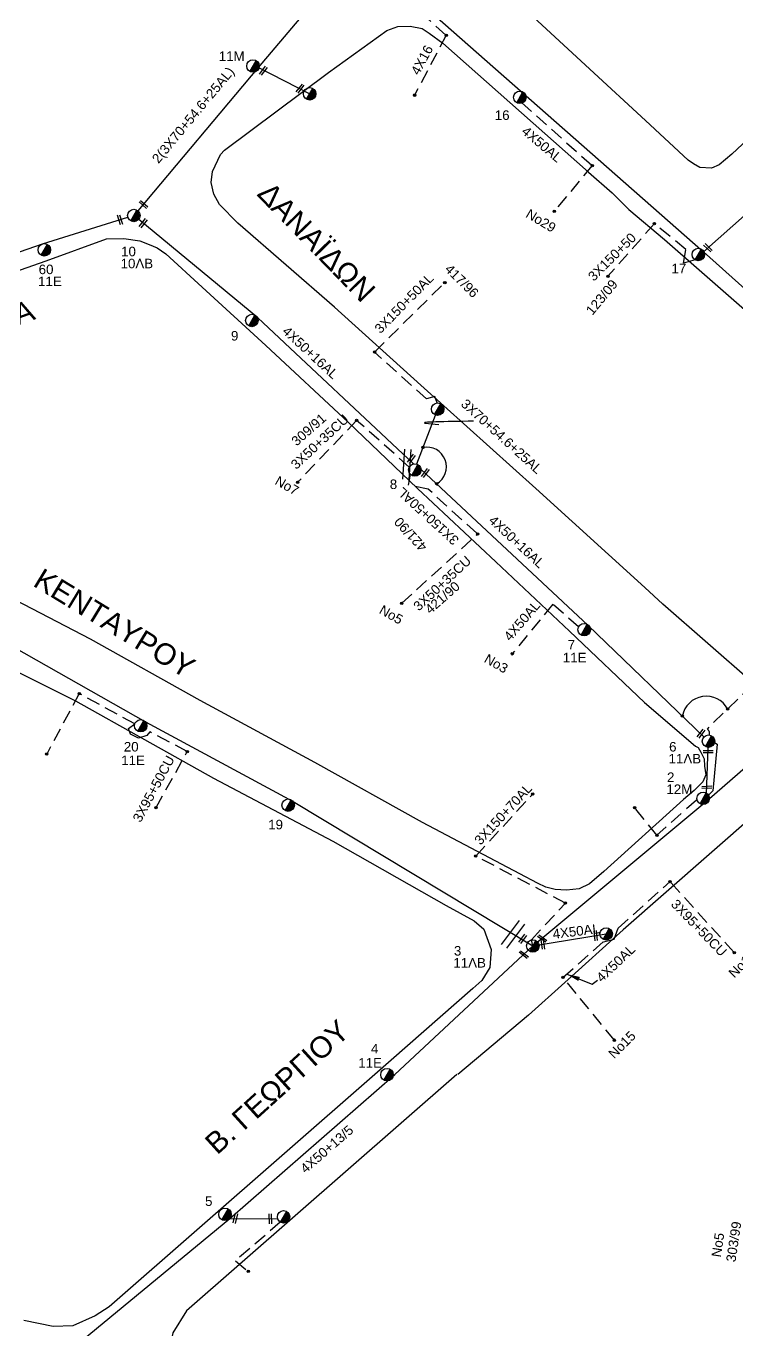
# Model space of a CAD drawing. Header units: millimetres. Extents: x 31 to 3826, y 22 to 1041.
# Drawn here: x 1780.5 to 1914.8, y 215.9 to 462.3 of the extents above; entities that cross this region are included whole.
import ezdxf

# ---------------------------------------------------------------- set-up
doc = ezdxf.new("R2010")
doc.units = ezdxf.units.MM
doc.linetypes.add('DASHED', pattern=[19.05, 12.7, -6.35])
for name, color, linetype in [('Άγνωστα', 7, 'Continuous'), ('Γέφυρες Εναέριου Δικτύου', 7, 'Continuous'), ('Γυμνά εναέρια ΧΤ (3Φ)   3x50+35CU', 7, 'Continuous'), ('Γυμνά εναέρια ΧΤ (3Φ)   4x50AL', 7, 'Continuous'), ('Γυμνά εναέρια ΧΤ και ΦΟΠ (3Φ)   4x50+16AL', 7, 'Continuous'), ('Εναέρια παροχή ΧΤ 4x16', 7, 'SYN_LINE'), ('Επιγραφές - Σχήματα', 7, 'Continuous'), ('Καλώδια ΧΤ   3x150+50AL', 7, 'DASHED'), ('Καλώδια ΧΤ   3x150+70AL', 7, 'DASHED'), ('Καλώδια ΧΤ   3x150AL+50XLPE', 7, 'DASHED'), ('Καλώδια ΧΤ   3x95+50CU', 7, 'DASHED'), ('Καλώδια ΧΤ   4x50AL', 7, 'DASHED'), ('Μηχανική τομή', 7, 'Continuous'), ('Στύλος ΦΜ', 7, 'Continuous'), ('Στύλος ΦΜ @ 1', 7, 'Continuous'), ('Συνδέσεις', 7, 'Continuous'), ('Συνεστραμμένα ΧΤ   3x70+54.6+25 AL', 7, 'SYN_LINE'), ('Τομή', 7, 'Continuous'), ('Υπόβαθρο ΔΕΗ', 7, 'Continuous')]:
    doc.layers.add(name, color=color, linetype=linetype)
doc.styles.get("Standard").update_dxf_attribs({"font": 'arial.ttf'})
doc.linetypes.add('SYN_LINE', pattern='A,0.5,-0.0001,["/\\/\\/\\/",Standard,S=0.1,R=0,X=0,Y=-0.05],-0.25', length=0.7501)
doc.dimstyles.new('ISO-25', dxfattribs={"dimtxt": 2.5, "dimasz": 2.5, "dimexe": 1.25, "dimexo": 0.625, "dimtad": 1, "dimtxsty": 'Standard', "dimcen": 2.5, "dimadec": 0, "dimazin": 0, "dimtfac": 1, "dimtmove": 0, "dimatfit": 3, "dimfxl": 1, "dimarcsym": 0})

# ---------------------------------------------------------------- blocks, each defined once
blk = doc.blocks.new('ΥΠΑΡΧΩΝ ΤΣΙΜΕΝΤΕΝΙΟΣ ΣΤΥΛΟΣ')
at = {"layer": 'Στύλος ΦΜ'}
blk.add_hatch(color=7, dxfattribs=at).paths.add_polyline_path([(-1.29, -2.28, 0.574793), (2.62, 0, 0.268822), (1.3, 2.27)])
at = {"layer": 'Στύλος ΦΜ', "color": 7}
blk.add_line((-1.29, -2.28), (1.3, 2.27), dxfattribs=at)
blk.add_circle((0, 0), 2.62, dxfattribs=at)
at = {"layer": 'Στύλος ΦΜ', "flags": 4}
for tag, p in [('ΑΡΙΘΜΟΣ', (-4.68, 8.05)), ('ΤΥΠΟΣ', (-4.91, 3.03))]:
    blk.add_attdef(tag, p, '', height=4, dxfattribs=at)
blk = doc.blocks.new('ΜΗΧΑΝΙΚΗ ΤΟΜΗ')
at = {"layer": 'Μηχανική τομή', "ltscale": 40}
for p, q in [((-1.89, 0.78), (1.89, 0.78)), ((1.89, 0), (-1.89, 0))]:
    blk.add_line(p, q, dxfattribs=at)
blk = doc.blocks.new('_ΣΥΝΔΕΣΗ')
at = {"layer": 'Συνδέσεις', "linetype": 'SYN_LINE', "ltscale": 40}
blk.add_hatch(color=256, dxfattribs=at).paths.add_polyline_path([(0.5, -0.01, 1), (-0.5, -0.01, 1)])
at = {"layer": 'Συνδέσεις'}
blk.add_circle((0, -0.01), 0.5, dxfattribs=at)
blk = doc.blocks.new('ΤΟΜΗ')
at = {"layer": 'Τομή', "ltscale": 40}
for p, q in [((-5.68, 0), (5.68, 0)), ((5.68, -2.33), (-5.68, -2.33))]:
    blk.add_line(p, q, dxfattribs=at)

msp = doc.modelspace()

# ---------------------------------------------------------------- linework, layer by layer
at = {"layer": 'Άγνωστα', "color": 6}
for points in [[(1844.58, 475.92), (1908.51, 419.63), (1965, 369.02)], [(1908.51, 419.63), (1916.84, 426.96)]]:
    msp.add_lwpolyline(points, dxfattribs=at)
at = {"layer": 'Άγνωστα', "color": 173, "linetype": 'SYN_LINE', "ltscale": 10}
msp.add_lwpolyline([(1824.43, 454.45), (1834.09, 449.48)], dxfattribs=at)
at = {"layer": 'Άγνωστα', "color": 27}
msp.add_lwpolyline([(1713.96, 378.93), (1747.58, 361.47), (1773.92, 347.29), (1803.09, 330.79), (1830.95, 315.74), (1876.27, 288.44)], dxfattribs=at)
at = {"layer": 'Άγνωστα', "color": 2}
for points in [[(1781.22, 205.74), (1818.98, 236.92), (1850.19, 264.12), (1876.27, 288.44), (1909.16, 315.83), (1940.54, 343.22), (1964.69, 365.9)], [(1909.07, 317.17), (1909.41, 325.97)], [(1818.98, 236.92), (1828.03, 236.88)]]:
    msp.add_lwpolyline(points, dxfattribs=at)
at = {"layer": 'Άγνωστα', "color": 2, "linetype": 'SYN_LINE', "ltscale": 10}
msp.add_lwpolyline([(1910.59, 326.87), (1911.09, 326.57), (1911.09, 326.57), (1911.09, 326.57), (1910.25, 317.75), (1909.27, 316.77)], dxfattribs=at)
at = {"layer": 'Άγνωστα', "color": 2, "linetype": 'DASHED', "ltscale": 0.2}
for points in [[(1907.16, 316.01), (1899.7, 309.35), (1895.5, 314.55)], [(1828.54, 236.23), (1820.07, 228.92), (1822.48, 226.95)]]:
    msp.add_lwpolyline(points, dxfattribs=at)
at = {"layer": 'Γέφυρες Εναέριου Δικτύου'}
for centre, radius, start, end in [((1856.19, 378.98), 3.74, 300.8299, 100.4891), ((1909.03, 331.06), 4.58, 28.1577, 169.4567)]:
    msp.add_arc(centre, radius, start, end, dxfattribs=at)
at = {"layer": 'Γυμνά εναέρια ΧΤ (3Φ)   3x50+35CU', "color": 173, "linetype": 'DASHED', "ltscale": 0.2}
for points in [[(1852.91, 378.95), (1852.91, 378.95), (1842.96, 387.77), (1831.82, 376.07)], [(1851.49, 353.2), (1865.83, 366.28), (1865.83, 366.28)]]:
    msp.add_lwpolyline(points, dxfattribs=at)
at = {"layer": 'Γυμνά εναέρια ΧΤ (3Φ)   4x50AL', "color": 6, "linetype": 'DASHED', "ltscale": 0.2}
msp.add_lwpolyline([(1874.11, 447.85), (1887.48, 435.92), (1880.3, 427.3)], dxfattribs=at)
at = {"layer": 'Γυμνά εναέρια ΧΤ (3Φ)   4x50AL', "color": 2, "linetype": 'DASHED', "ltscale": 0.2}
msp.add_lwpolyline([(1881.95, 282.49), (1881.95, 282.49), (1889.59, 289.22), (1891.61, 289.73), (1892.38, 291.78), (1902.2, 300.61), (1902.2, 300.61)], dxfattribs=at)
at = {"layer": 'Γυμνά εναέρια ΧΤ (3Φ)   4x50AL', "color": 2, "ltscale": 20}
msp.add_lwpolyline([(1876.27, 288.44), (1890.11, 290.71)], dxfattribs=at)
at = {"layer": 'Γυμνά εναέρια ΧΤ και ΦΟΠ (3Φ)   4x50+16AL', "color": 5}
msp.add_lwpolyline([(1853.71, 379.56), (1824.29, 407.17), (1801.78, 425.74)], dxfattribs=at)
at = {"layer": 'Γυμνά εναέρια ΧΤ και ΦΟΠ (3Φ)   4x50+16AL', "color": 30}
msp.add_lwpolyline([(1908.6, 327.97), (1886.73, 349.01), (1855.12, 378.56)], dxfattribs=at)
at = {"layer": 'Εναέρια παροχή ΧΤ 4x16', "color": 6, "linetype": 'DASHED', "ltscale": 0.2}
msp.add_lwpolyline([(1843.78, 475.02), (1859.89, 460.55), (1853.92, 449.23)], dxfattribs=at)
at = {"layer": 'Επιγραφές - Σχήματα', "color": 0, "lineweight": -3, "ltscale": 0.1}
msp.add_spline([(1865.02, 387.61), (1856.09, 387.21), (1858.5, 386.98)], degree=3, dxfattribs=at)
at = {"layer": 'Καλώδια ΧΤ   3x150+50AL', "color": 6, "linetype": 'DASHED', "ltscale": 0.2}
msp.add_lwpolyline([(1906.95, 418.08), (1904.75, 417.49), (1905.16, 420.06), (1899.23, 424.96), (1890.44, 415.01)], dxfattribs=at)
at = {"layer": 'Καλώδια ΧΤ   3x150+50AL', "color": 30, "ltscale": 0.2}
msp.add_lwpolyline([(1858.15, 391.05), (1857.76, 392.26), (1856.15, 391.81), (1846.37, 400.68), (1859.63, 413.82)], dxfattribs=at)
at = {"layer": 'Καλώδια ΧΤ   3x150+50AL', "color": 5, "ltscale": 0.2}
msp.add_lwpolyline([(1865.67, 366.43), (1856.49, 374.76), (1852.79, 375.51), (1853.13, 377.56)], dxfattribs=at)
at = {"layer": 'Καλώδια ΧΤ   3x150+70AL', "color": 2, "ltscale": 0.2}
msp.add_lwpolyline([(1876.27, 288.44), (1876.01, 289.61), (1882.42, 296.53), (1865.46, 305.43), (1876.25, 317.15)], dxfattribs=at)
at = {"layer": 'Καλώδια ΧΤ   3x150AL+50XLPE', "color": 30, "ltscale": 0.2}
msp.add_lwpolyline([(1963.5, 367), (1957.66, 368.45), (1956.87, 365), (1955.5, 362.8), (1951.34, 358.36), (1946.35, 352.45), (1940.8, 346.07), (1938.45, 345.93), (1937.32, 344.97), (1936.72, 343.8), (1936.96, 342.88), (1931.6, 337.02, -0.454118), (1917.71, 337.73), (1909.17, 329.43), (1909.17, 329.43), (1909.17, 329.43), (1909.17, 329.43, -0.367366), (1909.61, 328.32)], format="xyb", dxfattribs=at)
at = {"layer": 'Καλώδια ΧΤ   3x95+50CU', "color": 27, "ltscale": 0.2}
msp.add_lwpolyline([(1805.06, 314.59), (1810.96, 325.17), (1803.9, 328.91), (1803.3, 328.2), (1801.73, 327.71), (1800.21, 328.47), (1799.85, 329.54), (1801.04, 330.39), (1790.55, 336.14), (1784.4, 324.71)], dxfattribs=at)
at = {"layer": 'Καλώδια ΧΤ   3x95+50CU', "color": 2, "linetype": 'DASHED', "ltscale": 0.2}
for points in [[(1902.35, 300.44), (1914.32, 287.17)], [(1891.67, 270.63), (1882.1, 282.31)]]:
    msp.add_lwpolyline(points, dxfattribs=at)
at = {"layer": 'Καλώδια ΧΤ   4x50AL', "color": 30, "ltscale": 0.2}
msp.add_lwpolyline([(1884.91, 348.72), (1880.04, 353), (1872.38, 343.65)], dxfattribs=at)
at = {"layer": 'Συνεστραμμένα ΧΤ   3x70+54.6+25 AL', "color": 173, "linetype": 'SYN_LINE', "ltscale": 20}
for p, q in [((1824.43, 454.45), (1842.31, 475.66)), ((1801.67, 427.35), (1824.43, 454.45))]:
    msp.add_line(p, q, dxfattribs=at)
at = {"layer": 'Συνεστραμμένα ΧΤ   3x70+54.6+25 AL', "color": 173, "ltscale": 20}
for p, q in [((1783.59, 421.12), (1799.74, 426.14)), ((1756.07, 411.57), (1783.59, 421.12))]:
    msp.add_line(p, q, dxfattribs=at)
at = {"layer": 'Συνεστραμμένα ΧΤ   3x70+54.6+25 AL', "color": 30, "ltscale": 10}
msp.add_line((1854.32, 379.52), (1857.85, 388.78), dxfattribs=at)
at = {"layer": 'Υπόβαθρο ΔΕΗ'}
for points in [[(1953.04, 475.27), (1926.75, 450.2), (1913.88, 438.06), (1911.47, 436.07), (1910.02, 435.45), (1907.8, 435.57), (1906.6, 436.24), (1905.61, 436.94), (1897.54, 444.42), (1887.06, 454.17), (1874.71, 465.54)], [(1917.84, 338.17), (1900.83, 353.05), (1897.4, 356.2), (1876.84, 374.87), (1855.07, 394.45), (1838.76, 409.14), (1820.49, 425.06), (1817.03, 428.58), (1815.95, 430.49), (1815.45, 432.69), (1815.73, 434.81), (1817.27, 438.01), (1817.99, 438.82), (1837.63, 453.53), (1848.7, 461.43), (1850.74, 462.2), (1853.07, 462.26), (1855.34, 461.81), (1856.69, 460.96), (1859.24, 459.03), (1886.76, 434.68), (1891.24, 430.76), (1894.42, 427.59), (1901.13, 421.97), (1918.29, 406.98)], [(1757.82, 408.65), (1784.3, 417.9), (1795.69, 422.1), (1798.99, 422.15), (1802.02, 421.69), (1803.77, 421.01), (1805.27, 420.36), (1806.9, 419.27), (1813.77, 412.91), (1825.83, 401.91), (1841.37, 387.41), (1854.44, 374.89), (1869.29, 361.05), (1883.21, 347.91), (1897.36, 334.42), (1907.02, 326.2), (1907.49, 325.93), (1908.01, 325.06), (1908.61, 323.83), (1908.72, 322.42), (1908.93, 320.78), (1908.36, 319.48), (1906.77, 317.83), (1904.73, 316.11), (1889.7, 302.51)], [(1889.7, 302.51), (1886.94, 300.19), (1885.04, 299.26), (1882.65, 299), (1880.45, 299.08), (1878.72, 299.55), (1877.15, 300.27), (1873.79, 302.09), (1855.44, 311.79), (1835.04, 323.13), (1813.37, 334.81), (1792.68, 346.39), (1776.95, 354.61)], [(1777.5, 340.92), (1789.85, 334.75), (1815.9, 320.17), (1838.44, 308.21), (1859.87, 296.1), (1865.16, 293.16), (1867.03, 291.61), (1868.39, 287.78), (1868.15, 284.36), (1866.64, 281.93), (1864.89, 280.42), (1846.39, 264.12), (1796.21, 220.23), (1793.55, 218.56), (1789.36, 216.66), (1785.64, 216.51), (1780.1, 217.65)], [(1926.34, 320.39), (1893.35, 291.47), (1882.32, 281.54), (1875.44, 275.35), (1862.06, 264.12)], [(1861.91, 264.12), (1810.84, 219.45), (1808.21, 215.34), (1806.97, 208.93), (1807.55, 204.39), (1809.52, 200.86), (1813.47, 197.9), (1820.93, 194.03), (1862.26, 170.76), (1874.56, 164.25), (1881.24, 160.1), (1888.65, 153.86), (1893.65, 148.02), (1895.82, 146.7), (1898.99, 147.07), (1901.11, 149.14), (1902.12, 150.7), (1915.88, 195.24)]]:
    msp.add_lwpolyline(points, dxfattribs=at)

# ---------------------------------------------------------------- block references
at = {"layer": 'Μηχανική τομή'}
for p, xscale, yscale, zscale, rotation in [((1825.19, 453.97), 0.4999999999998542, 0.4999999999998542, 0.4999999999998542, 232.6491844869832), ((1832.13, 450.58), 0.4999999999998542, 0.4999999999998542, 0.4999999999998542, 232.6491844869832), ((1802.57, 428.43), 0.5000000000000627, 0.5000000000000627, 0.5000000000000627, 318.6313728854304), ((1798.07, 425.62), 0.4999999999998713, 0.4999999999998713, 0.4999999999998713, 288.0634707393928), ((1802.47, 425.17), 0.4999999999998541, 0.4999999999998541, 0.4999999999998541, 232.6491844869832), ((1909.21, 420.25), 0.4999999999999453, 0.4999999999999453, 0.4999999999999453, 316.0972990225386), ((1853.14, 380.63), 0.4999999999998542, 0.4999999999998542, 0.4999999999998542, 232.6491844869832), ((1855.79, 377.94), 0.4999999999998541, 0.4999999999998541, 0.4999999999998541, 232.6491844869832), ((1907.86, 328.68), 0.4999999999998541, 0.4999999999998541, 0.4999999999998541, 232.6491844869832), ((1909.38, 325.35), 0.4999999999998371, 0.4999999999998371, 0.4999999999998371, 179.8635034408989), ((1909.13, 318.62), 0.4999999999998401, 0.4999999999998401, 0.4999999999998401, 182.7461369476414), ((1888.33, 290.4), 0.4999999999998114, 0.4999999999998114, 0.4999999999998114, 96.22781957490893), ((1874.17, 289.91), 0.4999999999998542, 0.4999999999998542, 0.4999999999998542, 232.6491844869832), ((1878.15, 290.01), 0.499999999999898, 0.499999999999898, 0.499999999999898, 144.3604083840062), ((1878.34, 288.78), 0.4999999999998114, 0.4999999999998114, 0.4999999999998114, 96.22781957490893), ((1874.69, 286.97), 0.4999999999997162, 0.4999999999997162, 0.4999999999997162, 142.6491844870039), ((1820.23, 236.91), 0.50000000000007, 0.50000000000007, 0.50000000000007, 77.10462730482611), ((1826.86, 236.85), 0.5000000000000118, 0.5000000000000118, 0.5000000000000118, 91.30388390922192)]:
    msp.add_blockref('ΜΗΧΑΝΙΚΗ ΤΟΜΗ', p, dxfattribs=dict(at, xscale=xscale, yscale=yscale, zscale=zscale, rotation=rotation))
at = {"layer": 'Στύλος ΦΜ @ 1', "ltscale": 40}
ref = msp.add_blockref('ΥΠΑΡΧΩΝ ΤΣΙΜΕΝΤΕΝΙΟΣ ΣΤΥΛΟΣ', (1823.38, 454.73), dxfattribs=dict(at, xscale=0.4499999999998181, yscale=0.4499999999998181, zscale=0.4499999999998181))
ref.add_attrib('ΤΥΠΟΣ', '11M', (1816.91, 455.7), dxfattribs={"layer": 'Στύλος ΦΜ', "height": 1.8, "flags": 4})
at = {"layer": 'Στύλος ΦΜ @ 1', "ltscale": 40, "xscale": 0.4499999999998181, "yscale": 0.4499999999998181, "zscale": 0.4499999999998181}
for p in [(1834.09, 449.48), (1858.27, 389.88), (1890.11, 290.71), (1829.16, 237.23)]:
    msp.add_blockref('ΥΠΑΡΧΩΝ ΤΣΙΜΕΝΤΕΝΙΟΣ ΣΤΥΛΟΣ', p, dxfattribs=at)
at = {"layer": 'Στύλος ΦΜ @ 1', "ltscale": 40}
ref = msp.add_blockref('ΥΠΑΡΧΩΝ ΤΣΙΜΕΝΤΕΝΙΟΣ ΣΤΥΛΟΣ', (1873.79, 448.82), dxfattribs=dict(at, xscale=0.4499999999998181, yscale=0.4499999999998181, zscale=0.4499999999998181))
ref.add_attrib('ΤΥΠΟΣ', '16', (1869.07, 444.55), dxfattribs={"layer": 'Στύλος ΦΜ', "height": 1.8, "flags": 4})
ref = msp.add_blockref('ΥΠΑΡΧΩΝ ΤΣΙΜΕΝΤΕΝΙΟΣ ΣΤΥΛΟΣ', (1800.87, 426.49), dxfattribs=dict(at, xscale=0.4499999999998181, yscale=0.4499999999998181, zscale=0.4499999999998181))
ref.add_attrib('ΤΥΠΟΣ', '10ΛB', (1798.36, 416.51), dxfattribs={"layer": 'Στύλος ΦΜ', "height": 1.8, "flags": 4})
ref.add_attrib('ΑΡΙΘΜΟΣ', '10', (1798.46, 418.78), dxfattribs={"layer": 'Στύλος ΦΜ', "height": 1.8, "flags": 4})
ref = msp.add_blockref('ΥΠΑΡΧΩΝ ΤΣΙΜΕΝΤΕΝΙΟΣ ΣΤΥΛΟΣ', (1783.95, 420), dxfattribs=dict(at, xscale=0.4499999999998181, yscale=0.4499999999998181, zscale=0.4499999999998181))
ref.add_attrib('ΤΥΠΟΣ', '11E', (1782.77, 413.14), dxfattribs={"layer": 'Στύλος ΦΜ', "height": 1.8, "flags": 4})
ref.add_attrib('ΑΡΙΘΜΟΣ', '60', (1782.88, 415.4), dxfattribs={"layer": 'Στύλος ΦΜ', "height": 1.8, "flags": 4})
ref = msp.add_blockref('ΥΠΑΡΧΩΝ ΤΣΙΜΕΝΤΕΝΙΟΣ ΣΤΥΛΟΣ', (1907.53, 419.11), dxfattribs=dict(at, xscale=0.4499999999998181, yscale=0.4499999999998181, zscale=0.4499999999998181))
ref.add_attrib('ΤΥΠΟΣ', '17', (1902.45, 415.57), dxfattribs={"layer": 'Στύλος ΦΜ', "height": 1.8, "flags": 4})
ref = msp.add_blockref('ΥΠΑΡΧΩΝ ΤΣΙΜΕΝΤΕΝΙΟΣ ΣΤΥΛΟΣ', (1823.16, 406.65), dxfattribs=dict(at, xscale=0.4499999999998181, yscale=0.4499999999998181, zscale=0.4499999999998181))
ref.add_attrib('ΑΡΙΘΜΟΣ', '9', (1819.22, 402.85), dxfattribs={"layer": 'Στύλος ΦΜ', "height": 1.8, "flags": 4})
ref = msp.add_blockref('ΥΠΑΡΧΩΝ ΤΣΙΜΕΝΤΕΝΙΟΣ ΣΤΥΛΟΣ', (1853.96, 378.4), dxfattribs=dict(at, xscale=0.4499999999998181, yscale=0.4499999999998181, zscale=0.4499999999998181))
ref.add_attrib('ΤΥΠΟΣ', '8', (1849.23, 374.79), dxfattribs={"layer": 'Στύλος ΦΜ', "height": 1.8, "flags": 4})
ref = msp.add_blockref('ΥΠΑΡΧΩΝ ΤΣΙΜΕΝΤΕΝΙΟΣ ΣΤΥΛΟΣ', (1885.97, 348.21), dxfattribs=dict(at, xscale=0.4499999999998181, yscale=0.4499999999998181, zscale=0.4499999999998181))
ref.add_attrib('ΤΥΠΟΣ', '11E', (1881.92, 342.04), dxfattribs={"layer": 'Στύλος ΦΜ', "height": 1.8, "flags": 4})
ref.add_attrib('ΑΡΙΘΜΟΣ', '7', (1882.85, 344.47), dxfattribs={"layer": 'Στύλος ΦΜ', "height": 1.8, "flags": 4})
ref = msp.add_blockref('ΥΠΑΡΧΩΝ ΤΣΙΜΕΝΤΕΝΙΟΣ ΣΤΥΛΟΣ', (1802.17, 330.05), dxfattribs=dict(at, xscale=0.4499999999998181, yscale=0.4499999999998181, zscale=0.4499999999998181))
ref.add_attrib('ΤΥΠΟΣ', '11E', (1798.47, 322.61), dxfattribs={"layer": 'Στύλος ΦΜ', "height": 1.8, "flags": 4})
ref.add_attrib('ΑΡΙΘΜΟΣ', '20', (1798.97, 325.18), dxfattribs={"layer": 'Στύλος ΦΜ', "height": 1.8, "flags": 4})
ref = msp.add_blockref('ΥΠΑΡΧΩΝ ΤΣΙΜΕΝΤΕΝΙΟΣ ΣΤΥΛΟΣ', (1909.45, 327.15), dxfattribs=dict(at, xscale=0.4499999999998181, yscale=0.4499999999998181, zscale=0.4499999999998181))
ref.add_attrib('ΤΥΠΟΣ', '11ΛB', (1901.9, 322.92), dxfattribs={"layer": 'Στύλος ΦΜ', "height": 1.8, "flags": 4})
ref.add_attrib('ΑΡΙΘΜΟΣ', '6', (1902.01, 325.18), dxfattribs={"layer": 'Στύλος ΦΜ', "height": 1.8, "flags": 4})
ref = msp.add_blockref('ΥΠΑΡΧΩΝ ΤΣΙΜΕΝΤΕΝΙΟΣ ΣΤΥΛΟΣ', (1908.45, 316.32), dxfattribs=dict(at, xscale=0.4499999999998181, yscale=0.4499999999998181, zscale=0.4499999999998181))
ref.add_attrib('ΤΥΠΟΣ', '12M', (1901.5, 317.16), dxfattribs={"layer": 'Στύλος ΦΜ', "height": 1.8, "flags": 4})
ref.add_attrib('ΑΡΙΘΜΟΣ', '2', (1901.61, 319.42), dxfattribs={"layer": 'Στύλος ΦΜ', "height": 1.8, "flags": 4})
ref = msp.add_blockref('ΥΠΑΡΧΩΝ ΤΣΙΜΕΝΤΕΝΙΟΣ ΣΤΥΛΟΣ', (1830.02, 315.03), dxfattribs=dict(at, xscale=0.4499999999998181, yscale=0.4499999999998181, zscale=0.4499999999998181))
ref.add_attrib('ΑΡΙΘΜΟΣ', '19', (1826.25, 310.47), dxfattribs={"layer": 'Στύλος ΦΜ', "height": 1.8, "flags": 4})
ref = msp.add_blockref('ΥΠΑΡΧΩΝ ΤΣΙΜΕΝΤΕΝΙΟΣ ΣΤΥΛΟΣ', (1876.27, 288.44), dxfattribs=dict(at, xscale=0.4499999999998181, yscale=0.4499999999998181, zscale=0.4499999999998181))
ref.add_attrib('ΤΥΠΟΣ', '11ΛB', (1861.24, 284.35), dxfattribs={"layer": 'Στύλος ΦΜ', "height": 1.8, "flags": 4})
ref.add_attrib('ΑΡΙΘΜΟΣ', '3', (1861.35, 286.61), dxfattribs={"layer": 'Στύλος ΦΜ', "height": 1.8, "flags": 4})
ref = msp.add_blockref('ΥΠΑΡΧΩΝ ΤΣΙΜΕΝΤΕΝΙΟΣ ΣΤΥΛΟΣ', (1848.71, 264.1), dxfattribs=dict(at, xscale=0.4499999999998181, yscale=0.4499999999998181, zscale=0.4499999999998181))
ref.add_attrib('ΤΥΠΟΣ', '11E', (1843.28, 265.44), dxfattribs={"layer": 'Στύλος ΦΜ', "height": 1.8, "flags": 4})
ref.add_attrib('ΑΡΙΘΜΟΣ', '4', (1845.66, 268.11), dxfattribs={"layer": 'Στύλος ΦΜ', "height": 1.8, "flags": 4})
ref = msp.add_blockref('ΥΠΑΡΧΩΝ ΤΣΙΜΕΝΤΕΝΙΟΣ ΣΤΥΛΟΣ', (1818.09, 237.7), dxfattribs=dict(at, xscale=0.4499999999998181, yscale=0.4499999999998181, zscale=0.4499999999998181))
ref.add_attrib('ΤΥΠΟΣ', '5', (1814.32, 239.3), dxfattribs={"layer": 'Στύλος ΦΜ', "height": 1.8, "flags": 4})
at = {"layer": 'Συνδέσεις', "xscale": 0.4499999999998181, "yscale": 0.4499999999998181, "zscale": 0.4499999999998181}
for p in [(1859.89, 460.55), (1853.92, 449.23), (1887.48, 435.92), (1880.3, 427.3), (1899.23, 424.96), (1859.63, 413.82), (1890.44, 415.01), (1846.37, 400.68), (1842.96, 387.77), (1855.51, 382.66), (1831.82, 376.07), (1858.11, 375.78), (1865.83, 366.28), (1851.49, 353.2), (1872.38, 343.65), (1790.55, 336.14), (1913.07, 333.22), (1904.52, 331.9), (1810.96, 325.17), (1784.4, 324.71), (1876.25, 317.15), (1805.06, 314.59), (1895.5, 314.55), (1899.7, 309.35), (1865.46, 305.43), (1902.2, 300.61), (1882.42, 296.53), (1914.32, 287.17), (1881.95, 282.49), (1891.67, 270.63), (1822.48, 226.95)]:
    msp.add_blockref('_ΣΥΝΔΕΣΗ', p, dxfattribs=at)
at = {"layer": 'Τομή'}
for p, xscale, yscale, zscale, rotation in [((1851.87, 379.48), 0.5000000000002791, 0.5000000000002791, 0.5000000000002791, 86.05788040662749), ((1872.04, 290.99), 0.5000000000002696, 0.5000000000002696, 0.5000000000002696, 53.25130327381771)]:
    msp.add_blockref('ΤΟΜΗ', p, dxfattribs=dict(at, xscale=xscale, yscale=yscale, zscale=zscale, rotation=rotation))

# ---------------------------------------------------------------- texts
at = {"layer": 'Άγνωστα', "color": 7, "insert": (1832.12, 246.71), "char_height": 1.8, "width": 168.3718, "attachment_point": 1, "rotation": 40.9047}
msp.add_mtext('4X50+13/5', dxfattribs=at)
at = {"layer": 'Γυμνά εναέρια ΧΤ (3Φ)   3x50+35CU', "color": 7, "char_height": 1.8, "width": 168.3718, "attachment_point": 1, "rotation": 42.9218}
for insert in [(1830.34, 379.7), (1853.48, 352.94)]:
    msp.add_mtext('3X50+35CU', dxfattribs=dict(at, insert=insert))
at = {"layer": 'Γυμνά εναέρια ΧΤ (3Φ)   4x50AL', "color": 7, "char_height": 1.8, "width": 168.3718, "attachment_point": 1}
for insert, rotation in [((1875.14, 443.51), 320.025), ((1879.9, 291.56), 7.0643), ((1888.05, 282.75), 43.463)]:
    msp.add_mtext('4X50AL', dxfattribs=dict(at, insert=insert, rotation=rotation))
at = {"layer": 'Γυμνά εναέρια ΧΤ και ΦΟΠ (3Φ)   4x50+16AL', "color": 7, "char_height": 1.8, "width": 168.3718, "attachment_point": 1, "rotation": 317.2996}
for insert in [(1829.99, 405.72), (1868.99, 369.97)]:
    msp.add_mtext('4X50+16AL', dxfattribs=dict(at, insert=insert))
at = {"layer": 'Εναέρια παροχή ΧΤ 4x16', "color": 7, "insert": (1853.11, 453.73), "char_height": 1.8, "width": 168.3718, "attachment_point": 1, "rotation": 61.5581}
msp.add_mtext('4X16', dxfattribs=at)
at = {"layer": 'Επιγραφές - Σχήματα', "attachment_point": 1}
for s, insert, char_height, width, rotation in [('ΔΑΝΑΪΔΩΝ', (1826.84, 433.18), 4, 157.7424, 314.1339), ('No29', (1875.68, 427.82), 1.8, 10.1428, 329.0994), ('417/96', (1860.74, 417.47), 1.8, 10.1428, 315.3411), ('123/09', (1886.13, 408.66), 1.8, 10.1428, 50.3459), ('Π. ΝΙΡΒΑΝΑ', (1751.32, 399.99), 4, 157.7424, 19.7754), ('309/91', (1830.43, 384.16), 1.8, 10.1428, 41.4007), ('No7', (1828.25, 377.35), 1.8, 10.1428, 330.3621), ('421/90', (1855.09, 362.77), 1.8, 10.1428, 132.5658), ('ΚΕΝΤΑΥΡΟΥ', (1783.67, 360.01), 4, 157.7424, 328.6647), ('421/90', (1855.69, 352.4), 1.8, 10.1428, 41.4007), ('No5', (1847.94, 352.97), 1.8, 10.1428, 330.3621), ('No3', (1867.78, 343.73), 1.8, 10.1428, 330.3621), ('No13', (1913.05, 283.54), 1.8, 10.1428, 44.9276), ('Β. ΓΕΩΡΓΙΟΥ', (1813.91, 251.78), 4, 157.7424, 42.2005), ('No15', (1890.34, 268.29), 1.8, 10.1428, 44.9276)]:
    msp.add_mtext(s, dxfattribs=dict(at, insert=insert, char_height=char_height, width=width, rotation=rotation))
at = {"layer": 'Επιγραφές - Σχήματα', "color": 7, "char_height": 1.8, "width": 168.3718, "attachment_point": 1, "rotation": 81.5105}
for s, insert in [('No5', (1909.99, 229.78)), ('303/99', (1912.76, 228.87))]:
    msp.add_mtext(s, dxfattribs=dict(at, insert=insert))
at = {"layer": 'Καλώδια ΧΤ   3x150+50AL', "color": 7, "char_height": 1.8, "width": 168.3718, "attachment_point": 1}
for s, insert, rotation in [('3X150+50', (1886.5, 415.22), 44.9753), ('3X150+50AL', (1846.17, 405.31), 45.5914), ('3X150+50AL', (1861.23, 364.02), 137.3177)]:
    msp.add_mtext(s, dxfattribs=dict(at, insert=insert, rotation=rotation))
at = {"layer": 'Καλώδια ΧΤ   3x150+70AL', "color": 7, "insert": (1865.04, 308.59), "char_height": 1.8, "width": 168.3718, "attachment_point": 1, "rotation": 47.2659}
msp.add_mtext('3X150+70AL', dxfattribs=at)
at = {"layer": 'Καλώδια ΧΤ   3x95+50CU', "color": 7, "char_height": 1.8, "width": 168.3718, "attachment_point": 1}
for insert, rotation in [((1800.55, 312.49), 61.8008), ((1903.51, 297.44), 314.0707)]:
    msp.add_mtext('3X95+50CU', dxfattribs=dict(at, insert=insert, rotation=rotation))
at = {"layer": 'Καλώδια ΧΤ   4x50AL', "color": 7, "insert": (1870.61, 347.08), "char_height": 1.8, "width": 168.3718, "attachment_point": 1, "rotation": 49.4734}
msp.add_mtext('4X50AL', dxfattribs=at)
at = {"layer": 'Συνεστραμμένα ΧΤ   3x70+54.6+25 AL', "color": 7}
for s, rotation, p in [('2(3X70+54.6+25AL)', 50.2922, (1805.52, 436.19)), ('3X70+54.6+25AL', 317.8214, (1862.53, 390.65))]:
    msp.add_text(s, height=1.8, rotation=rotation, dxfattribs=at).set_placement(p)

# ---------------------------------------------------------------- leaders
at = {"layer": 'Επιγραφές - Σχήματα'}
msp.add_leader([(1882.67, 283.12), (1887.5, 281.19), (1888.46, 281.96)], dimstyle='ISO-25', override={"dimgap": 0.625, "dimtad": 0}, dxfattribs=at)

doc.saveas('drawing.dxf')
